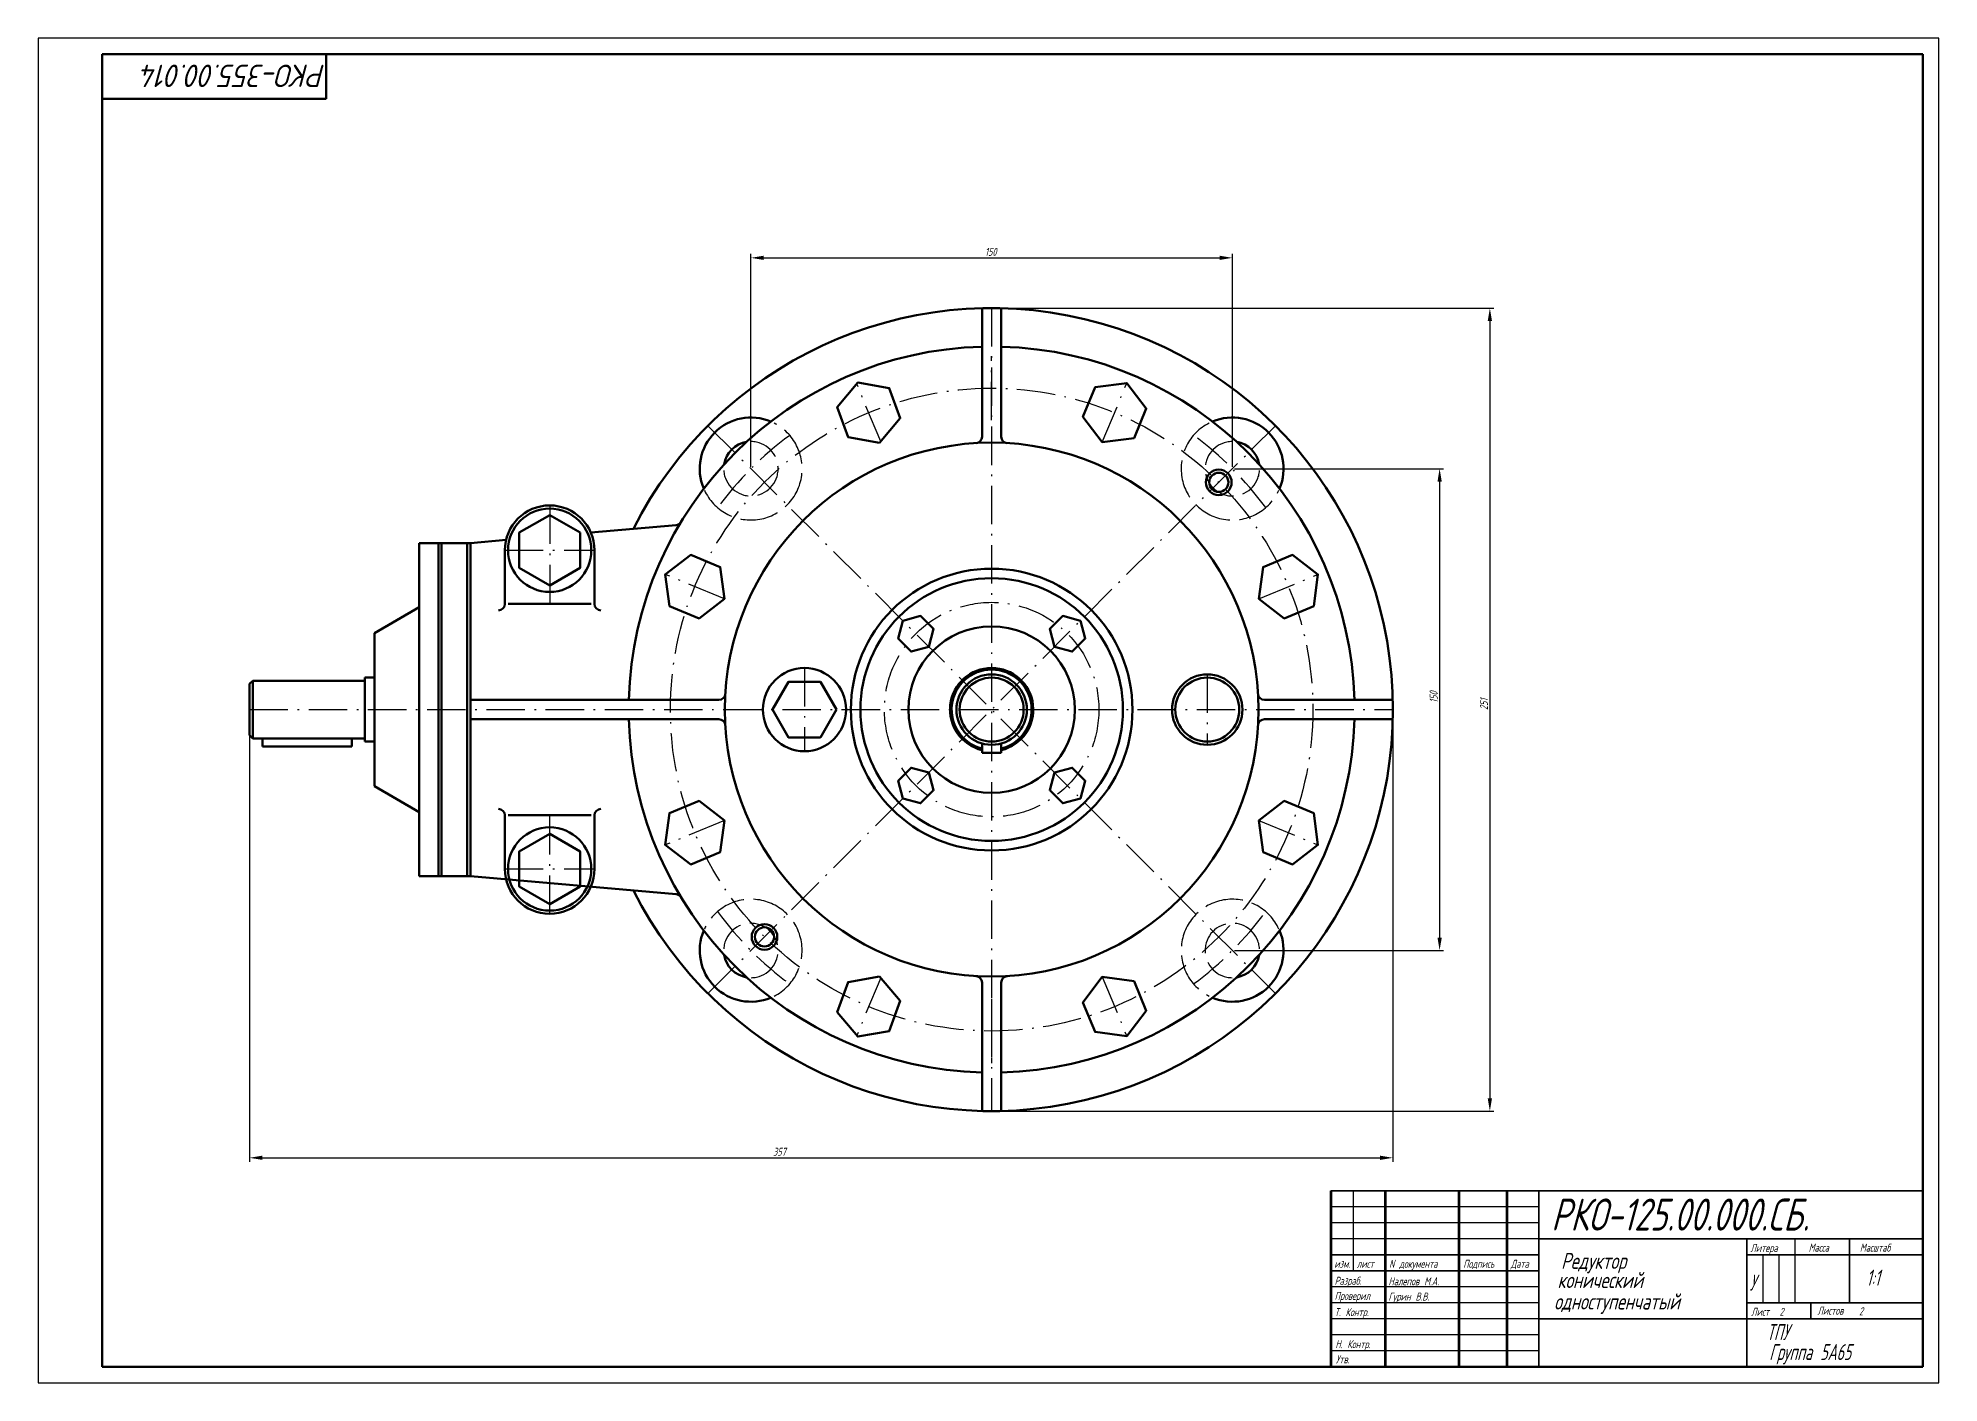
# Model space of a CAD drawing. Extents: x -10 to 1530, y -433 to 597.
# Drawn here: x -8 to 586, y -433 to -13 of the extents above; entities that cross this region are included whole.
import ezdxf

# ---------------------------------------------------------------- set-up
doc = ezdxf.new("R2010")
doc.units = 0
doc.header["$PDMODE"] = 3
doc.linetypes.add('ACAD_ISO02W100', pattern=[15, 12, -3])
doc.linetypes.add('ACAD_ISO10W100', pattern=[18.5, 12, -3, 0.5, -3])
doc.layers.get('0').update_dxf_attribs({"linetype": 'CONTINUOUS'})
doc.layers.get('DEFPOINTS').update_dxf_attribs({"linetype": 'CONTINUOUS'})
for name, color, linetype in [('ОСИ', 40, 'ACAD_ISO10W100'), ('ПРЕДВАРИТ', 5, 'CONTINUOUS'), ('ТЕКСТ', 1, 'CONTINUOUS')]:
    doc.layers.add(name, color=color, linetype=linetype)
doc.layers.add('ОСНОВНОЙ', color=7, linetype='CONTINUOUS', lineweight=50)
doc.layers.add('РАЗМЕРЫ', color=140, linetype='CONTINUOUS', lineweight=9)
doc.styles.get("Standard").update_dxf_attribs({"font": 'txt.shx', "width": 0.6, "oblique": 15})
doc.dimstyles.get("Standard").update_dxf_attribs({"dimtxt": 2.5, "dimasz": 4, "dimexe": 1.25, "dimexo": 0.625, "dimtad": 1, "dimdec": 4, "dimdsep": 46, "dimlunit": 6, "dimtxsty": 'Standard', "dimcen": 2.5, "dimadec": 0, "dimazin": 0, "dimtfac": 1, "dimtdec": 4, "dimtmove": 0, "dimatfit": 3, "dimfxl": 0, "dimtolj": 1, "dimtzin": 0, "dimarcsym": 0})

# ---------------------------------------------------------------- blocks, each defined once
blk = doc.blocks.new('*D86')
at = {"layer": 'DEFPOINTS', "color": 0, "lineweight": 25}
for p in [(365.31, -82.05), (214.87, -147.91), (365.31, -147.91)]:
    blk.add_point(p, dxfattribs=at)
at = {"layer": 'РАЗМЕРЫ', "color": 0, "lineweight": -2}
for p, q in [((214.87, -147.29), (214.87, -80.8)), ((218.87, -82.05), (361.31, -82.05)), ((365.31, -147.29), (365.31, -80.8))]:
    blk.add_line(p, q, dxfattribs=at)
at = {"layer": 'РАЗМЕРЫ', "color": 0, "lineweight": 25}
for points in [[(218.87, -81.39), (218.87, -82.72), (214.87, -82.05)], [(361.31, -81.39), (361.31, -82.72), (365.31, -82.05)]]:
    blk.add_solid(points, dxfattribs=at)
at = {"layer": 'РАЗМЕРЫ', "color": 0, "insert": (289.81, -80.18), "char_height": 2.5, "attachment_point": 5}
blk.add_mtext('\\A1;150', dxfattribs=at)
blk = doc.blocks.new('*D87')
at = {"layer": 'DEFPOINTS', "color": 0, "lineweight": 25}
for p in [(365.31, -147.91), (365.31, -298.35), (430.07, -298.35)]:
    blk.add_point(p, dxfattribs=at)
at = {"layer": 'РАЗМЕРЫ', "color": 0, "lineweight": -2}
for p, q in [((365.94, -147.91), (431.32, -147.91)), ((430.07, -151.91), (430.07, -294.35)), ((365.94, -298.35), (431.32, -298.35))]:
    blk.add_line(p, q, dxfattribs=at)
at = {"layer": 'РАЗМЕРЫ', "color": 0, "lineweight": 25}
for points in [[(429.41, -151.91), (430.74, -151.91), (430.07, -147.91)], [(429.41, -294.35), (430.74, -294.35), (430.07, -298.35)]]:
    blk.add_solid(points, dxfattribs=at)
at = {"layer": 'РАЗМЕРЫ', "color": 0, "insert": (428.2, -219.24), "char_height": 2.5, "attachment_point": 5, "rotation": 90}
blk.add_mtext('\\A1;150', dxfattribs=at)
blk = doc.blocks.new('*D88')
at = {"layer": 'DEFPOINTS', "color": 0, "lineweight": 25}
for p in [(290.09, -97.76), (290.09, -348.51), (445.77, -348.51)]:
    blk.add_point(p, dxfattribs=at)
at = {"layer": 'РАЗМЕРЫ', "color": 0, "lineweight": -2}
for p, q in [((290.72, -97.76), (447.02, -97.76)), ((445.77, -101.76), (445.77, -344.51)), ((290.72, -348.51), (447.02, -348.51))]:
    blk.add_line(p, q, dxfattribs=at)
at = {"layer": 'РАЗМЕРЫ', "color": 0, "lineweight": 25}
for points in [[(445.1, -101.76), (446.44, -101.76), (445.77, -97.76)], [(445.1, -344.51), (446.44, -344.51), (445.77, -348.51)]]:
    blk.add_solid(points, dxfattribs=at)
at = {"layer": 'РАЗМЕРЫ', "color": 0, "insert": (443.9, -221.47), "char_height": 2.5, "attachment_point": 5, "rotation": 90}
blk.add_mtext('\\A1;251', dxfattribs=at)
blk = doc.blocks.new('*D89')
at = {"layer": 'DEFPOINTS', "color": 0, "lineweight": 25}
for p in [(58.22, -223.13), (415.47, -223.13), (415.47, -363.1)]:
    blk.add_point(p, dxfattribs=at)
at = {"layer": 'РАЗМЕРЫ', "color": 0, "lineweight": -2}
for p, q in [((58.22, -223.76), (58.22, -364.35)), ((415.47, -223.76), (415.47, -364.35)), ((62.22, -363.1), (411.47, -363.1))]:
    blk.add_line(p, q, dxfattribs=at)
at = {"layer": 'РАЗМЕРЫ', "color": 0, "lineweight": 25}
for points in [[(62.22, -362.43), (62.22, -363.76), (58.22, -363.1)], [(411.47, -362.43), (411.47, -363.76), (415.47, -363.1)]]:
    blk.add_solid(points, dxfattribs=at)
at = {"layer": 'РАЗМЕРЫ', "color": 0, "insert": (223.79, -361.22), "char_height": 2.5, "attachment_point": 5}
blk.add_mtext('\\A1;357', dxfattribs=at)

msp = doc.modelspace()

# ---------------------------------------------------------------- linework, layer by layer
for p, q in [((586.10964, -13.41347), (-7.89036, -13.41347)), ((-7.89036, -13.41347), (-7.89036, -433.41347)), ((586.10964, -433.41347), (586.10964, -13.41347)), ((581.10964, -373.41347), (396.10964, -373.41347)), ((396.10964, -373.41347), (396.10964, -428.41347)), ((403.10964, -373.41347), (403.10964, -398.41347)), ((413.10964, -428.41347), (413.10964, -373.41347)), ((436.10964, -428.41347), (436.10964, -373.41347)), ((451.10964, -428.41347), (451.10964, -373.41347)), ((461.10964, -428.41347), (461.10964, -373.41347)), ((461.10964, -378.41347), (396.10964, -378.41347)), ((461.10964, -383.41347), (396.10964, -383.41347)), ((581.10964, -388.41347), (396.10964, -388.41347)), ((526.10964, -428.41347), (526.10964, -388.41347)), ((541.10964, -388.41347), (541.10964, -408.41347)), ((558.10964, -388.41347), (558.10964, -408.41347)), ((461.10964, -393.41347), (396.10964, -393.41347)), ((581.10964, -393.41347), (526.10964, -393.41347)), ((531.10964, -393.41347), (531.10964, -408.40469)), ((536.10964, -393.41347), (536.10964, -408.40469)), ((461.10964, -398.41347), (396.10964, -398.41347)), ((461.10964, -403.41347), (396.10964, -403.41347)), ((461.10964, -408.41347), (396.10964, -408.41347)), ((581.10964, -408.41347), (526.10964, -408.41347)), ((546.10964, -413.41347), (546.10964, -408.41347)), ((581.10964, -413.41347), (396.10964, -413.41347)), ((461.10964, -418.41347), (396.10964, -418.41347)), ((461.10964, -423.41347), (396.10964, -423.41347)), ((-7.89036, -433.41347), (586.10964, -433.41347))]:
    msp.add_line(p, q)
for points, const_width in [([(396.10964, -373.41347), (396.10964, -428.41347)], 0.8), ([(396.10964, -373.41347), (581.10964, -373.41347)], 0.5), ([(403.10964, -373.41347), (403.10964, -398.41347)], 0.5), ([(413.10964, -373.41347), (413.10964, -428.41347)], 0.8), ([(436.10964, -373.41347), (436.10964, -428.41347)], 0.8), ([(451.10964, -373.41347), (451.10964, -428.41347)], 0.8), ([(461.10964, -373.41347), (461.10964, -428.41347)], 0.5), ([(461.10964, -388.41347), (581.10964, -388.41347)], 0.5), ([(526.10964, -388.41347), (526.10964, -428.41347)], 0.5), ([(541.10964, -388.41347), (541.10964, -408.41347)], 0.5), ([(558.10964, -388.41347), (558.10964, -408.41347)], 0.5), ([(396.10964, -393.41347), (461.10964, -393.41347)], 0.5), ([(526.10964, -393.41347), (581.10964, -393.41347)], 0.5), ([(396.10964, -398.41347), (461.10964, -398.41347)], 0.5), ([(526.10964, -408.41347), (581.10964, -408.41347)], 0.5), ([(546.10964, -408.41347), (546.10964, -413.41347)], 0.5), ([(461.10964, -413.41347), (581.10964, -413.41347)], 0.5)]:
    msp.add_lwpolyline(points, dxfattribs=dict(const_width=const_width))
at = {"layer": 'ОСИ'}
for p, q in [((290.09327, -97.75673), (290.09327, -348.51119)), ((290.09327, -132.75673), (290.09327, -112.75673)), ((255.41577, -139.41507), (247.94536, -121.37991)), ((324.67914, -139.63629), (332.33281, -121.15869)), ((201.43818, -311.78905), (378.74836, -134.47887)), ((201.43818, -134.47887), (378.74836, -311.78905)), ((151.98589, -159.37317), (151.98589, -189.90746)), ((137.98589, -173.37317), (165.98589, -173.37317)), ((206.5956, -188.54809), (188.11801, -180.89442)), ((373.59094, -188.54809), (392.06853, -180.89442)), ((231.6121, -210.13396), (231.6121, -236.13396)), ((357.4705, -212.13396), (357.4705, -234.13396)), ((58.21604, -223.13396), (415.4705, -223.13396)), ((151.98589, -286.89474), (151.98589, -256.36046)), ((206.5956, -257.71983), (188.11801, -265.3735)), ((373.59094, -257.71983), (392.06853, -265.3735)), ((137.98589, -272.89474), (165.98589, -272.89474)), ((255.41577, -306.85284), (247.94536, -324.88801)), ((324.67914, -306.63163), (332.33281, -325.10922)), ((290.09327, -313.51119), (290.09327, -333.51119))]:
    msp.add_line(p, q, dxfattribs=at)
for radius in [100.37723, 33.5]:
    msp.add_circle((290.09327, -223.13396), radius, dxfattribs=at)
for start, end in [(126.37410273, 143.62589727), (36.37410273, 53.62589727), (216.37410273, 233.62589727), (306.37410273, 323.62589727)]:
    msp.add_arc((290.09327, -223.13396), 106.3772, start, end, dxfattribs=at)
at = {"layer": 'ОСНОВНОЙ'}
for p, q in [((12.10964, -18.41347), (12.10964, -428.41347)), ((581.10964, -18.41347), (12.10964, -18.41347)), ((82.10964, -18.41347), (82.10964, -32.41347)), ((581.10964, -428.41347), (581.10964, -18.41347)), ((82.10964, -32.41347), (12.10964, -32.41347)), ((287.09327, -97.79263), (287.09327, -137.90326)), ((293.09327, -97.79263), (293.09327, -137.90326)), ((164.84679, -167.84169), (191.48535, -165.51112)), ((111.21604, -275.13396), (111.21604, -171.13396)), ((111.21604, -171.13396), (127.21604, -171.13396)), ((117.21604, -171.13396), (117.21604, -275.13396)), ((118.21604, -171.13396), (118.21604, -275.13396)), ((126.21604, -171.13396), (126.21604, -275.13396)), ((127.21604, -171.13396), (138.35984, -170.159)), ((127.21604, -171.13396), (127.21604, -275.13396)), ((137.98589, -173.37317), (137.98589, -190.14667)), ((165.98589, -173.37317), (165.98589, -190.14667)), ((97.21604, -199.21686), (111.21604, -191.13396)), ((138.98589, -190.14667), (164.98589, -190.14667)), ((97.21604, -199.21686), (97.21604, -223.13396)), ((94.21604, -233.13396), (94.21604, -213.13396)), ((94.21604, -213.13396), (97.21604, -213.13396)), ((59.21604, -214.13396), (58.21604, -215.13396)), ((58.21604, -215.13396), (58.21604, -231.13396)), ((94.21604, -214.13396), (59.21604, -214.13396)), ((59.21604, -214.13396), (59.21604, -232.13396)), ((97.21604, -247.05105), (97.21604, -223.13396)), ((127.21604, -220.13396), (204.86257, -220.13396)), ((415.4346, -220.13396), (375.32397, -220.13396)), ((58.21604, -231.13396), (59.21604, -232.13396)), ((127.21604, -226.13396), (204.86257, -226.13396)), ((415.4346, -226.13396), (375.32397, -226.13396)), ((59.21604, -232.13396), (94.21604, -232.13396)), ((62.21604, -232.13396), (62.21604, -234.63396)), ((62.21604, -234.63396), (90.21604, -234.63396)), ((90.21604, -232.13396), (90.21604, -234.63396)), ((94.21604, -233.13396), (97.21604, -233.13396)), ((287.09327, -233.71696), (287.09327, -236.63396)), ((293.09327, -236.63396), (287.09327, -236.63396)), ((293.09327, -233.71696), (293.09327, -236.63396)), ((97.21604, -247.05105), (111.21604, -255.13396)), ((137.98589, -272.89474), (137.98589, -256.12124)), ((138.98589, -256.12124), (164.98589, -256.12124)), ((165.98589, -272.89474), (165.98589, -256.12124)), ((111.21604, -275.13396), (127.21604, -275.13396)), ((127.21604, -275.13396), (191.48535, -280.75679)), ((287.09327, -348.47529), (287.09327, -308.36465)), ((293.09327, -348.47529), (293.09327, -308.36465)), ((12.10964, -428.41347), (581.10964, -428.41347))]:
    msp.add_line(p, q, dxfattribs=at)
for points in [[(255.09549, -139.79634), (261.52767, -132.1395), (258.11274, -122.74066), (248.26564, -120.99864), (241.83347, -128.65548), (245.24839, -138.05432)], [(324.67914, -139.63629), (334.59359, -138.33102), (338.42042, -129.09223), (332.33281, -121.15869), (322.41836, -122.46396), (318.59152, -131.70275)], [(161.51217, -167.87317), (151.98589, -162.37317), (142.45961, -167.87317), (142.45961, -178.87317), (151.98589, -184.37317), (161.51217, -178.87317)], [(206.5956, -188.54809), (205.29033, -178.63364), (196.05154, -174.80681), (188.11801, -180.89442), (189.42327, -190.80887), (198.66206, -194.6357)], [(373.59094, -188.54809), (381.52448, -194.6357), (390.76327, -190.80887), (392.06853, -180.89442), (384.135, -174.80681), (374.8962, -178.63364)], [(270.47106, -203.51175), (271.95927, -197.95767), (267.8934, -193.89181), (262.33933, -195.38002), (260.85112, -200.93409), (264.91698, -204.99996)], [(309.71548, -203.51175), (315.26956, -204.99996), (319.33542, -200.93409), (317.84721, -195.38002), (312.29314, -193.89181), (308.22727, -197.95767)], [(241.6121, -223.13396), (236.6121, -231.79421), (226.6121, -231.79421), (221.6121, -223.13396), (226.6121, -214.4737), (236.6121, -214.4737)], [(270.47106, -242.75617), (264.91698, -241.26796), (260.85112, -245.33383), (262.33933, -250.8879), (267.8934, -252.37611), (271.95927, -248.31025)], [(309.71548, -242.75617), (308.22727, -248.31025), (312.29314, -252.37611), (317.84721, -250.8879), (319.33542, -245.33383), (315.26956, -241.26796)], [(206.5956, -257.71983), (205.29033, -267.63428), (196.05154, -271.46111), (188.11801, -265.3735), (189.42327, -255.45905), (198.66206, -251.63221)], [(373.59094, -257.71983), (381.52448, -251.63221), (390.76327, -255.45905), (392.06853, -265.3735), (384.135, -271.46111), (374.8962, -267.63428)], [(161.51217, -278.39474), (151.98589, -283.89474), (142.45961, -278.39474), (142.45961, -267.39474), (151.98589, -261.89474), (161.51217, -267.39474)], [(255.09549, -306.47158), (261.52767, -314.12842), (258.11274, -323.52726), (248.26564, -325.26927), (241.83347, -317.61244), (245.24839, -308.21359)], [(324.67914, -306.63163), (334.59359, -307.93689), (338.42042, -317.17569), (332.33281, -325.10922), (322.41836, -323.80396), (318.59152, -314.56517)]]:
    msp.add_lwpolyline(points, close=True, dxfattribs=at)
for centre, radius in [((290.09327, -223.13396), 83.37723), ((361.07069, -152.15654), 4), ((361.07069, -152.15654), 3), ((151.98589, -173.37317), 13), ((290.09327, -223.13396), 44), ((290.09327, -223.13396), 41), ((290.09327, -223.13396), 26), ((231.6121, -223.13396), 13), ((290.09327, -223.13396), 11), ((290.09327, -223.13396), 10), ((357.4705, -223.13396), 11), ((357.4705, -223.13396), 10), ((151.98589, -272.89474), 13), ((219.11585, -294.11138), 4), ((219.11585, -294.11138), 3)]:
    msp.add_circle(centre, radius, dxfattribs=at)
for centre, radius, start, end in [((290.09327, -223.13396), 125.37723, 206.76212801, 153.23787199), ((290.09327, -223.13396), 113.37723, 91.51624275, 178.48375725), ((290.09327, -223.13396), 113.37723, 1.51624275, 88.48375725), ((214.87323, -147.91392), 16, 67.12895715, 202.87104627), ((365.31331, -147.91392), 16, 337.12895715, 112.87104627), ((214.87323, -147.91392), 8.5, 99.16209052, 170.83790948), ((285.09327, -137.90326), 2, 273.35736948, 0), ((295.09327, -137.90326), 2, 180, 266.64263052), ((365.31331, -147.91392), 8.5, 9.16209052, 80.83790948), ((151.98589, -173.37317), 14, 0, 180), ((191.31103, -163.51873), 2, 275, 328.88895687), ((135.98589, -190.14667), 2, 270, 0), ((167.98589, -190.14667), 2, 180, 270), ((290.09327, -223.13396), 13, 283.3423638, 256.6576362), ((290.09327, -223.13396), 12.5, 283.88654036, 256.11345964), ((204.86257, -218.13396), 2, 270, 356.64263052), ((375.32397, -218.13396), 2, 183.35736948, 270), ((290.09327, -223.13396), 113.37723, 181.51624275, 268.48375725), ((204.86257, -228.13396), 2, 3.35736948, 90), ((290.09327, -223.13396), 113.37723, 271.51624275, 358.48375725), ((375.32397, -228.13396), 2, 90, 176.64263052), ((135.98589, -256.12124), 2, 0, 90), ((167.98589, -256.12124), 2, 90, 180), ((151.98589, -272.89474), 14, 180, 0), ((191.31103, -282.74918), 2, 31.11104313, 85), ((214.87323, -298.354), 16, 157.12895715, 292.87104627), ((365.31331, -298.354), 16, 247.12895715, 22.87104627), ((214.87323, -298.354), 8.5, 189.16209052, 260.83790948), ((365.31331, -298.354), 8.5, 279.16209052, 350.83790948), ((285.09327, -308.36465), 2, 0, 86.64263052), ((295.09327, -308.36465), 2, 93.35736948, 180)]:
    msp.add_arc(centre, radius, start, end, dxfattribs=at)
at = {"layer": 'ПРЕДВАРИТ'}
for p, q in [((59.21604, -214.13396), (58.21604, -215.13396)), ((58.21604, -231.13396), (58.21604, -215.13396)), ((59.21604, -214.13396), (94.21604, -214.13396)), ((59.21604, -214.13396), (59.21604, -232.13396)), ((58.21604, -231.13396), (59.21604, -232.13396)), ((59.21604, -232.13396), (94.21604, -232.13396))]:
    msp.add_line(p, q, dxfattribs=at)
at = {"layer": 'ПРЕДВАРИТ', "linetype": 'ACAD_ISO02W100'}
for centre, radius, start, end in [((214.87323, -147.91392), 16, 204.66093333, 63.14146714), ((365.31331, -147.91392), 16, 116.85853286, 335.33906667), ((214.87323, -147.91392), 8.5, 183.40464005, 89.38761657), ((365.31331, -147.91392), 8.5, 90.61238343, 356.59535995), ((214.87323, -298.354), 16, 296.85853286, 155.33906667), ((365.31331, -298.354), 16, 24.66093333, 243.14146714), ((214.87323, -298.354), 8.5, 270.61238343, 176.59535995), ((365.31331, -298.354), 8.5, 3.40464005, 269.38761657)]:
    msp.add_arc(centre, radius, start, end, dxfattribs=at)

# ---------------------------------------------------------------- texts
at = {"layer": 'ТЕКСТ', "oblique": 15, "text_generation_flag": 6, "width": 0.864665}
msp.add_text('РКО-355.00.014', height=7, dxfattribs=at).set_placement((82.10964, -21.71073))
at = {"layer": 'ТЕКСТ', "oblique": 15}
for s, height, width, p in [('РКО-125.00.000.СБ.', 10, 0.7, (464.90453, -385.82725)), ('Литера', 2.5, 0.7, (527.18597, -392.51768)), ('Масса', 2.5, 0.7, (545.38248, -392.40256)), ('Масштаб', 2.5, 0.7, (561.39081, -392.40256)), ('изм.', 2.5, 0.7, (397.14644, -397.45828)), ('лист', 2.5, 0.7, (404.17167, -397.45828)), ('N документа', 2.5, 0.7, (414.30644, -397.45828)), ('Подпись', 2.5, 0.7, (437.45517, -397.45828)), ('Дата', 2.5, 0.7, (452.31182, -397.45828)), ('Редуктор', 5, 0.7, (468.04458, -397.79434)), ('Разраб.', 2.5, 0.7, (397.2616, -402.75376)), ('Налепов М.А.', 2.5, 0.6, (414.08146, -402.92214)), ('конический', 5, 0.7, (466.90395, -403.77708)), ('У', 5, 0.6, (526.94068, -404.58248)), ('1:1', 5, 0.6, (563.42378, -403.0319)), ('Проверил', 2.5, 0.7, (397.2616, -407.47365)), ('Гурин В.В.', 2.5, 0.6, (414.08146, -407.68524)), ('одноступенчатый', 5, 0.7, (465.86776, -410.47457)), ('Листов', 2.5, 0.7, (548.14651, -412.08795)), ('2', 2.5, 0.6, (561.13531, -412.28144)), ('Т. Контр.', 2.5, 0.7, (397.2616, -412.53889)), ('Лист', 2.5, 0.7, (527.41631, -412.4333)), ('ТПУ', 5, 0.6, (532.29154, -420.04298)), ('2', 2.5, 0.6, (536.27531, -412.44835)), ('Н. Контр.', 2.5, 0.7, (397.49194, -422.55426)), ('Группа 5А65', 5, 0.6, (533.06984, -426.25946)), ('Утв.', 2.5, 0.7, (397.60711, -427.27415))]:
    msp.add_text(s, height=height, dxfattribs=dict(at, width=width)).set_placement(p)

# ---------------------------------------------------------------- dimensions: what is measured, and where the dimension line sits
at = {"layer": 'РАЗМЕРЫ'}
for base, p1, p2, picture, middle in [((365.31331, -82.05393), (214.87323, -147.91392), (365.31331, -147.91392), '*D86', (289.81303, -82.05393)), ((415.4705, -363.097), (58.21604, -223.13396), (415.4705, -223.13396), '*D89', (223.7886, -363.097))]:
    dim = msp.add_linear_dim(base=base, p1=p1, p2=p2, dimstyle='Standard', override={"dimdec": 0}, dxfattribs=at)
    dim.commit()
    dim.dimension.update_dxf_attribs({"geometry": picture, "text_midpoint": middle, "dimtype": 160})
for base, p1, p2, picture, middle in [((445.77156, -348.51119), (290.09327, -97.75673), (290.09327, -348.51119), '*D88', (445.77156, -221.47357)), ((430.07348, -298.354), (365.31331, -147.91392), (365.31331, -298.354), '*D87', (430.07348, -219.23583))]:
    dim = msp.add_linear_dim(base=base, p1=p1, p2=p2, angle=90, dimstyle='Standard', override={"dimdec": 0}, dxfattribs=at)
    dim.commit()
    dim.dimension.update_dxf_attribs({"geometry": picture, "text_midpoint": middle, "dimtype": 160})

doc.saveas('drawing.dxf')
